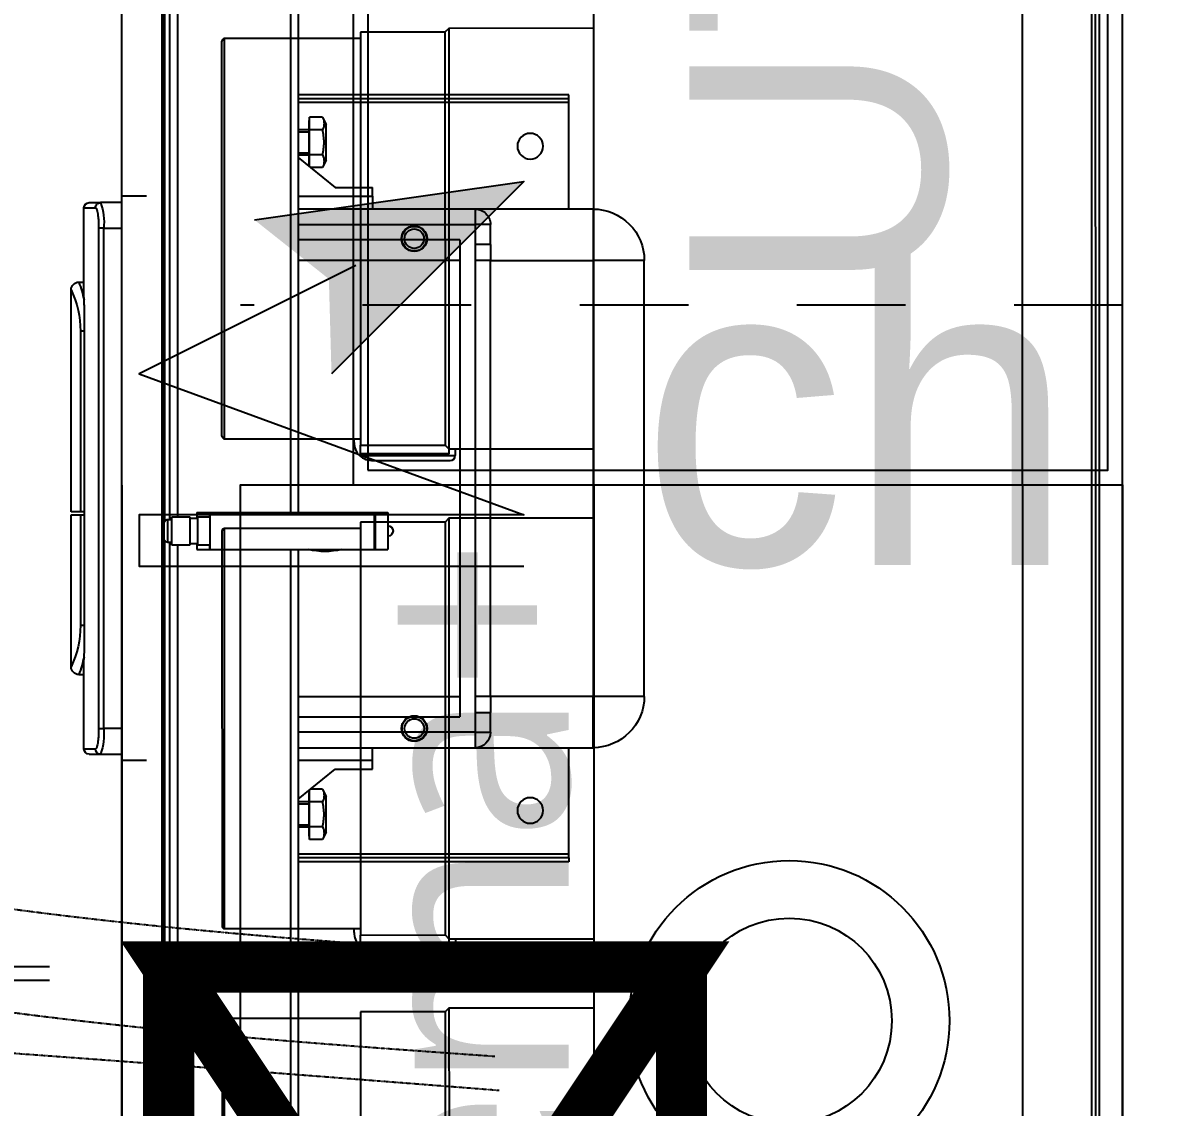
# Model space of a CAD drawing. Header units: millimetres. Extents: x 454430 to 532383, y -370512 to -310890.
# Drawn here: x 466973.1 to 467415.1, y -344834.9 to -344412 of the extents above; entities that cross this region are included whole.
import ezdxf
from ezdxf import colors
from ezdxf.entities.mleader import LeaderData, LeaderLine
from ezdxf.math import Vec2, Vec3

# ---------------------------------------------------------------- set-up
doc = ezdxf.new("R2010")
doc.units = ezdxf.units.MM
doc.linetypes.add('prlm_ef', pattern=[0.165, 0.1, -0.065])
doc.linetypes.add('prlm_vmc', pattern=[0.282222, 0.141111, -0.141111])
doc.layers.add('_GAZELEC-BOITE INCORPO', color=36, linetype='Continuous', lineweight=18)
doc.layers.add('_GAZELEC-RESERVATION', color=1, linetype='Continuous', lineweight=18)
for name, color, linetype in [('_GAZELEC-EAU CHAUDE', 1, 'Continuous'), ('prlm-CHAUFF', 30, 'Continuous'), ('prlm-EAU-EF', 161, 'Continuous'), ('prlm-ELEC-CFO', 201, 'Continuous'), ('prlm-MOD', 64, 'Continuous')]:
    doc.layers.add(name, color=color, linetype=linetype)
doc.layers.add('prlm-xpoly', color=7, linetype='Continuous', plot=False)
doc.styles.add('Arial', font='arial.ttf')
doc.styles.add('prlm-chauff', font='trebucbi.ttf', dxfattribs={"height": 18})
doc.styles.add('prlm-elec-cfo', font='comic.ttf', dxfattribs={"height": 12})
doc.styles.get("Standard").update_dxf_attribs({"font": 'arial.ttf'})
doc.dimstyles.new('200', dxfattribs={"dimtxt": 150, "dimasz": 25, "dimexe": 50, "dimexo": 50, "dimgap": 20, "dimtad": 1, "dimdec": 0, "dimlfac": 0.1, "dimdsep": 46, "dimtxsty": 'Arial', "dimblk1": 'DOTBLANK', "dimblk2": 'DOTBLANK', "dimsah": 1, "dimcen": 25, "dimclrd": 5, "dimclre": 5, "dimadec": 0, "dimazin": 0, "dimtfac": 1, "dimtdec": 0, "dimtmove": 0, "dimatfit": 3, "dimldrblk": 'DOTBLANK', "dimfxl": 50, "dimtolj": 1, "dimtzin": 0, "dimarcsym": 0})

# ---------------------------------------------------------------- blocks, each defined once
blk = doc.blocks.new('xi.CH')
at = {"layer": 'prlm-ELEC-CFO', "lineweight": 5}
blk.add_hatch(color=0, dxfattribs=at).paths.add_polyline_path([(-3, 6), (-0.103, 3.699), (0, 0), (7.5, 7.5)])
at = {"layer": 'prlm-ELEC-CFO', "color": 0}
for points in [[(-3, 6), (7.5, 7.5), (0, 0)], [(0.955, 4.227), (-7.5, 0), (7.5, -5.5), (-7.5, -5.5), (-7.5, -7.5), (7.5, -7.5)]]:
    blk.add_lwpolyline(points, dxfattribs=at)
blk = doc.blocks.new('MTI900_Alu_390')
at = {"layer": 'prlm-MOD', "color": 1, "linetype": 'Continuous'}
for p, q in [((-4.225, 0), (4.225, 0)), ((-4.105, -0.105), (4.105, -0.105)), ((-4.1, -0.12), (4.1, -0.12)), ((-3.96, -0.09), (3.96, -0.09)), ((-0.85, -1.865), (0.85, -1.865)), ((-0.85, -1.865), (-0.85, -2.065)), ((0.85, -1.865), (0.85, -2.065)), ((-1.05, -2.525), (-1.05, -2.065)), ((-1.05, -2.065), (-0.85, -2.065)), ((0.85, -2.065), (-0.85, -2.065)), ((-0.85, -2.065), (-0.85, -2.465)), ((0.85, -2.465), (0.85, -2.065)), ((1.05, -2.065), (0.85, -2.065)), ((1.05, -2.065), (1.05, -2.525)), ((-1.495, -2.16), (-1.495, -3.215)), ((-1.48, -2.16), (-1.495, -2.16)), ((-1.48, -2.16), (-1.48, -3.215)), ((-1.48, -2.16), (-1.465, -2.16)), ((-1.465, -2.16), (-1.05, -2.16)), ((-1.465, -2.16), (-1.465, -3.215)), ((1.05, -2.16), (1.465, -2.16)), ((1.465, -2.16), (1.48, -2.16)), ((1.465, -2.16), (1.465, -3.215)), ((1.48, -2.16), (1.48, -3.215)), ((1.48, -2.16), (1.495, -2.16)), ((1.495, -2.16), (1.495, -3.215)), ((-0.99, -2.465), (-0.9124, -2.465)), ((-0.99, -2.525), (-0.99, -2.465)), ((-0.85, -2.465), (-0.9124, -2.465)), ((-0.9124, -2.525), (-0.9124, -2.465)), ((-0.85, -2.465), (0.85, -2.465)), ((-0.85, -2.465), (-0.85, -2.5242)), ((0.9124, -2.465), (0.85, -2.465)), ((0.85, -2.465), (0.85, -2.5242)), ((0.9124, -2.465), (0.99, -2.465)), ((0.9124, -2.465), (0.9124, -2.525)), ((0.99, -2.465), (0.99, -2.525)), ((-1.05, -3.215), (-1.05, -2.525)), ((-0.99, -2.525), (-1.05, -2.525)), ((-0.99, -2.525), (-0.99, -3.215)), ((-0.9124, -2.525), (-0.99, -2.525)), ((0.85, -2.5242), (-0.85, -2.5242)), ((0.99, -2.525), (0.9124, -2.525)), ((0.99, -3.215), (0.99, -2.525)), ((1.05, -2.525), (0.99, -2.525)), ((1.05, -2.525), (1.05, -3.215)), ((0.93, -2.585), (-0.93, -2.585)), ((-0.93, -3.215), (-0.93, -2.585)), ((-0.85, -3.215), (-0.85, -2.585)), ((0.85, -2.585), (0.85, -3.215)), ((0.93, -2.585), (0.93, -3.215)), ((-0.2775, -2.915), (-0.2775, -2.865)), ((-0.1325, -2.865), (-0.2775, -2.865)), ((-0.1325, -2.915), (-0.1325, -2.865)), ((-0.1325, -2.915), (-0.2775, -2.915)), ((-0.2775, -2.9175), (-0.2775, -2.915)), ((-0.2775, -2.9175), (-0.1325, -2.9175)), ((-0.2775, -3.5575), (-0.2775, -2.9175)), ((-0.1325, -2.9175), (-0.1325, -2.915)), ((-0.1325, -3.5575), (-0.1325, -2.9175)), ((-1.1342, -2.925), (-1.1, -2.925)), ((-1.1342, -3.0705), (-1.1342, -2.925)), ((-1.1, -2.925), (-1.1, -3.215)), ((-1.1, -2.925), (-1.05, -2.925)), ((1.1, -2.925), (1.05, -2.925)), ((1.1, -3.215), (1.1, -2.925)), ((1.1, -2.925), (1.1342, -2.925)), ((1.1342, -3.0705), (1.1342, -2.925)), ((-1.2504, -3.215), (-1.1342, -3.0705)), ((1.2504, -3.215), (1.1342, -3.0705)), ((-1.38, -3.106), (-1.4081, -3.1204)), ((-1.4081, -3.1204), (-1.4081, -3.17)), ((-1.38, -3.106), (-1.24, -3.106)), ((-1.3591, -3.1204), (-1.3591, -3.17)), ((-1.2609, -3.1204), (-1.2609, -3.17)), ((-1.2119, -3.1204), (-1.24, -3.106)), ((-1.2119, -3.1204), (-1.2119, -3.1671)), ((1.24, -3.106), (1.2119, -3.1204)), ((1.2119, -3.1204), (1.2119, -3.1671)), ((1.24, -3.106), (1.38, -3.106)), ((1.2609, -3.1204), (1.2609, -3.17)), ((1.3591, -3.1204), (1.3591, -3.17)), ((1.4081, -3.1204), (1.38, -3.106)), ((1.4081, -3.1204), (1.4081, -3.17)), ((-1.4081, -3.17), (-1.3836, -3.17)), ((-1.395, -3.17), (-1.395, -3.172)), ((-1.395, -3.172), (-1.225, -3.172)), ((-1.3836, -3.17), (-1.3591, -3.17)), ((-1.36, -3.172), (-1.36, -3.215)), ((-1.3591, -3.17), (-1.31, -3.17)), ((-1.3508, -3.215), (-1.3508, -3.172)), ((-1.31, -3.17), (-1.2609, -3.17)), ((-1.2692, -3.215), (-1.2692, -3.172)), ((-1.2609, -3.17), (-1.2364, -3.17)), ((-1.26, -3.215), (-1.26, -3.172)), ((-1.2364, -3.17), (-1.2142, -3.17)), ((-1.225, -3.172), (-1.225, -3.17)), ((1.2142, -3.17), (1.2364, -3.17)), ((1.225, -3.17), (1.225, -3.172)), ((1.225, -3.172), (1.395, -3.172)), ((1.2364, -3.17), (1.2609, -3.17)), ((1.26, -3.172), (1.26, -3.215)), ((1.2609, -3.17), (1.31, -3.17)), ((1.2692, -3.215), (1.2692, -3.172)), ((1.31, -3.17), (1.3591, -3.17)), ((1.3508, -3.215), (1.3508, -3.172)), ((1.3591, -3.17), (1.3836, -3.17)), ((1.36, -3.215), (1.36, -3.172)), ((1.3836, -3.17), (1.4081, -3.17)), ((1.395, -3.172), (1.395, -3.17)), ((-0.2775, -3.215), (-4.0287, -3.215)), ((4.0287, -3.215), (-0.1325, -3.215)), ((-0.2775, -3.245), (-4.0274, -3.245)), ((4.0274, -3.245), (-0.1325, -3.245)), ((-0.2775, -3.5575), (-0.1325, -3.5575)), ((-0.2775, -3.56), (-0.2775, -3.5575)), ((-0.2775, -3.61), (-0.2775, -3.56)), ((-0.26, -3.56), (-0.2775, -3.56)), ((-0.26, -3.5575), (-0.26, -3.6075)), ((-0.15, -3.6075), (-0.15, -3.5575)), ((-0.1325, -3.56), (-0.15, -3.56)), ((-0.1325, -3.56), (-0.1325, -3.5575)), ((-0.1325, -3.61), (-0.1325, -3.56)), ((-0.255, -3.61), (-0.2775, -3.61)), ((-0.15, -3.6075), (-0.26, -3.6075)), ((-0.255, -3.6075), (-0.255, -3.6375)), ((-0.155, -3.6375), (-0.155, -3.6075)), ((-0.1325, -3.61), (-0.155, -3.61)), ((-0.15, -3.6375), (-0.26, -3.6375)), ((-0.26, -3.6375), (-0.26, -3.7075)), ((-0.15, -3.7075), (-0.15, -3.6375)), ((-0.26, -3.685), (-3.6034, -3.685)), ((-0.26, -3.7075), (-0.15, -3.7075)), ((-0.25, -3.7075), (-0.25, -3.7225)), ((-0.16, -3.7225), (-0.16, -3.7075)), ((3.6044, -3.685), (-0.15, -3.685)), ((-4.375, -3.737), (4.375, -3.737)), ((4.375, -3.747), (-4.375, -3.747)), ((-3.5974, -3.715), (-0.25, -3.715)), ((-3.175, -3.735), (-0.2433, -3.735)), ((-0.25, -3.7225), (-0.16, -3.7225)), ((-0.1667, -3.735), (3.175, -3.735)), ((-0.16, -3.715), (3.5984, -3.715)), ((-4.375, -3.902), (4.375, -3.902)), ((-1.075, -3.9853), (-1.075, -3.902)), ((-0.975, -3.902), (-0.975, -3.973)), ((0.975, -3.973), (0.975, -3.902)), ((1.075, -3.902), (1.075, -3.9853)), ((-0.975, -3.973), (0.975, -3.973)), ((-0.975, -3.9928), (-0.975, -3.973)), ((0.975, -3.973), (0.975, -3.9928)), ((-1.075, -4.03), (-1.075, -3.9853)), ((-1.055, -4.05), (-1.055, -4.0051)), ((0.975, -3.9928), (-0.975, -3.9928)), ((1.055, -4.05), (1.055, -4.0051)), ((1.075, -4.03), (1.075, -3.9853)), ((-1.055, -4.05), (-0.706, -4.05)), ((-0.765, -4.07), (-0.765, -4.05)), ((0.576, -4.0497), (-0.576, -4.0497)), ((-0.574, -4.0497), (-0.574, -4.0634)), ((-0.1416, -4.0634), (-0.574, -4.0634)), ((-0.1416, -4.0634), (-0.1416, -4.0497)), ((-0.1416, -4.1), (-0.1416, -4.0634)), ((-0.1307, -4.0497), (-0.1307, -4.0634)), ((0.574, -4.0634), (-0.1307, -4.0634)), ((-0.1307, -4.0634), (-0.1307, -4.1)), ((0.574, -4.0497), (0.574, -4.0634)), ((0.7037, -4.05), (1.055, -4.05)), ((0.765, -4.07), (0.765, -4.05)), ((-0.735, -4.1), (-0.735, -4.1)), ((-0.735, -4.1), (-0.1416, -4.1)), ((-0.1307, -4.1), (0.735, -4.1)), ((0.735, -4.1), (0.735, -4.1))]:
    blk.add_line(p, q, dxfattribs=at)
at = {"layer": 'prlm-MOD', "color": 1, "ltscale": 50}
for points in [[(-1.1, -3.8058), (-1.1, -3.902)], [(1.1, -3.8058), (1.1, -3.902)]]:
    blk.add_lwpolyline(points, dxfattribs=at)
at = {"layer": 'prlm-MOD', "color": 1, "linetype": 'Continuous'}
for centre in [(-1.295, -2.31), (1.295, -2.31)]:
    blk.add_circle(centre, 0.05, dxfattribs=at)
for centre, radius, start, end in [((-0.85, -2.065), 0.2, 90, 180), ((0.85, -2.065), 0.2, 0, 90), ((-0.99, -2.525), 0.06, 90, 180), ((0.99, -2.525), 0.06, 0, 90), ((-0.205, -2.865), 0.02, 0, 180), ((0, -3.11), 0.285, 166.8264, 193.1736), ((-1.3836, -3.1624), 0.0487, 59.7422, 120.2578), ((-1.2364, -3.1624), 0.0487, 59.7422, 120.2578), ((1.2364, -3.1624), 0.0487, 59.7422, 120.2578), ((1.3836, -3.1624), 0.0487, 59.7422, 120.2578), ((-0.235, -3.7225), 0.015, 180, 255.1649), ((-0.175, -3.7225), 0.015, 284.8351, 0), ((-0.9965, -4.212), 0.2399, 84.8699, 109.1091), ((0.9987, -4.1937), 0.2219, 69.8915, 96.1295), ((-1.055, -4.03), 0.02, 180, 270), ((-0.5689, -4.6164), 0.5805, 102.5837, 109.7412), ((-0.5689, -4.4578), 0.3944, 90.7355, 114.8981), ((0.5685, -4.4598), 0.3964, 65.1634, 89.203), ((0.5693, -4.6145), 0.5786, 70.2259, 77.4042), ((1.055, -4.03), 0.02, 270, 0), ((-0.735, -4.07), 0.03, 180, 270), ((0.735, -4.07), 0.03, 270, 0)]:
    blk.add_arc(centre, radius, start, end, dxfattribs=at)
for centre, major_axis, start_param, end_param in [((-1.055, -3.9853), (0.02, 0), 3.141593, 4.712389), ((1.055, -3.9853), (-0.02, 0), 1.570796, 3.141593)]:
    blk.add_ellipse(centre, major_axis=major_axis, ratio=0.989815, start_param=start_param, end_param=end_param, dxfattribs=at)
for points, knots in [([(-0.85, -2.5242), (-0.8604, -2.5242), (-0.8708, -2.5243), (-0.8916, -2.5247), (-0.902, -2.525), (-0.9124, -2.525)], [0, 0, 0, 0, 0.5, 0.5, 1, 1, 1, 1]), ([(0.9124, -2.525), (0.902, -2.525), (0.8916, -2.5247), (0.8708, -2.5243), (0.8604, -2.5242), (0.85, -2.5242)], [0, 0, 0, 0, 0.5, 0.5, 1, 1, 1, 1]), ([(-1.3591, -3.1204), (-1.3511, -3.1183), (-1.343, -3.1166), (-1.3306, -3.1149), (-1.3265, -3.1144), (-1.3182, -3.1138), (-1.3141, -3.1137), (-1.3017, -3.1137), (-1.2935, -3.1143), (-1.2772, -3.1166), (-1.269, -3.1183), (-1.2609, -3.1204)], [0, 0, 0, 0, 0.25, 0.25, 0.375, 0.375, 0.5, 0.5, 0.75, 0.75, 1, 1, 1, 1]), ([(1.2609, -3.1204), (1.269, -3.1183), (1.2772, -3.1166), (1.2935, -3.1143), (1.3017, -3.1137), (1.3141, -3.1137), (1.3182, -3.1138), (1.3265, -3.1144), (1.3306, -3.1149), (1.343, -3.1166), (1.3511, -3.1183), (1.3591, -3.1204)], [0, 0, 0, 0, 0.25, 0.25, 0.5, 0.5, 0.625, 0.625, 0.75, 0.75, 1, 1, 1, 1]), ([(-0.975, -3.9928), (-0.9803, -3.9928), (-0.9856, -3.9929), (-0.996, -3.9932), (-1.0011, -3.9934), (-1.0083, -3.9939), (-1.0107, -3.9941), (-1.0153, -3.9945), (-1.0176, -3.9947), (-1.0241, -3.9955), (-1.0281, -3.996), (-1.0355, -3.9972), (-1.0388, -3.9978), (-1.0446, -3.9991), (-1.047, -3.9998), (-1.05, -4.0009), (-1.0509, -4.0013), (-1.0524, -4.0021), (-1.053, -4.0024), (-1.0545, -4.0036), (-1.055, -4.0043), (-1.055, -4.0051)], [0, 0, 0, 0, 0.125, 0.125, 0.25, 0.25, 0.3125, 0.3125, 0.375, 0.375, 0.5, 0.5, 0.625, 0.625, 0.75, 0.75, 0.8125, 0.8125, 0.875, 0.875, 1, 1, 1, 1]), ([(1.055, -4.0051), (1.055, -4.0043), (1.0545, -4.0036), (1.053, -4.0024), (1.0523, -4.002), (1.0508, -4.0013), (1.0491, -4.0006), (1.0469, -3.9998), (1.0444, -3.9991), (1.0431, -3.9988), (1.0387, -3.9978), (1.0354, -3.9971), (1.0299, -3.9963), (1.028, -3.996), (1.0239, -3.9955), (1.0218, -3.9952), (1.0153, -3.9945), (1.0107, -3.9941), (1.0034, -3.9936), (1.0009, -3.9935), (0.9958, -3.9932), (0.9933, -3.9931), (0.9856, -3.9929), (0.9803, -3.9928), (0.975, -3.9928)], [0, 0, 0, 0, 0.125, 0.125, 0.1875, 0.1875, 0.25, 0.3125, 0.3125, 0.375, 0.375, 0.5, 0.5, 0.5625, 0.5625, 0.625, 0.625, 0.75, 0.75, 0.8125, 0.8125, 0.875, 0.875, 1, 1, 1, 1]), ([(-0.576, -4.0497), (-0.5891, -4.0497), (-0.6021, -4.0497), (-0.6211, -4.0498), (-0.6274, -4.0498), (-0.6399, -4.0498), (-0.6461, -4.0498), (-0.6642, -4.0499), (-0.6756, -4.0499), (-0.6918, -4.05), (-0.6971, -4.05), (-0.7038, -4.05), (-0.7053, -4.05), (-0.7068, -4.05)], [0, 0, 0, 0, 0.125, 0.125, 0.1875, 0.1875, 0.25, 0.25, 0.375, 0.375, 0.4375, 0.4375, 0.4568651, 0.4568651, 0.4568651, 0.4568651]), ([(0.7055, -4.05), (0.6995, -4.05), (0.6933, -4.05), (0.6813, -4.05), (0.6756, -4.0499), (0.6642, -4.0499), (0.6524, -4.0499), (0.6402, -4.0498), (0.6278, -4.0498), (0.6214, -4.0498), (0.6021, -4.0497), (0.5891, -4.0497), (0.576, -4.0497)], [0.5494968, 0.5494968, 0.5494968, 0.5494968, 0.625, 0.625, 0.6875, 0.6875, 0.75, 0.8125, 0.8125, 0.875, 0.875, 1, 1, 1, 1])]:
    blk.add_open_spline(points, degree=3, knots=knots, dxfattribs=at)
blk = doc.blocks.new('xi.thema+')
at = {"layer": 'prlm-CHAUFF', "color": 7, "linetype": 'prlm_vmc', "ltscale": 30}
for points in [[(-27.9, 0), (-27.9, 34.4)], [(27.9, 0), (27.9, 34.4)]]:
    blk.add_lwpolyline(points, dxfattribs=at)
at = {"layer": 'prlm-CHAUFF', "color": 0}
blk.add_lwpolyline([(-20.9, 0), (-20.9, 34.4), (20.9, 34.4), (20.9, 0)], close=True, dxfattribs=at)
for radius in [6.25, 4]:
    blk.add_circle((0, 13), radius, dxfattribs=at)
at = {"layer": 'prlm-CHAUFF', "color": 0, "insert": (0, 25.539), "char_height": 8, "width": 7.19706, "attachment_point": 5, "style": 'prlm-chauff'}
blk.add_mtext('thema+', dxfattribs=at)
blk = doc.blocks.new('xi.uta-yzen-d')
at = {"layer": 'prlm-CHAUFF', "ltscale": 50}
for p, q in [((-36.4, 35.02), (-20.8, 35.02)), ((-20.9, 35.12), (-36.3, 35.12)), ((-20.8, 29.72), (-20.8, 35.02)), ((-17.3, 35.02), (-1.7, 35.02)), ((-17.3, 35.02), (-17.3, 29.72)), ((-1.8, 35.12), (-17.2, 35.12)), ((-1.7, 29.72), (-1.7, 35.02)), ((1.8, 35.02), (17.4, 35.02)), ((1.8, 35.02), (1.8, 29.72)), ((1.9, 35.12), (17.3, 35.12)), ((17.4, 29.72), (17.4, 35.02)), ((-20.55, 29.72), (-36.65, 29.72)), ((-20.55, 26.42), (-20.55, 29.72)), ((-17.956, 29.72), (-17.55, 29.72)), ((-17.956, 29.72), (-17.956, 26.02)), ((-17.9, 29.72), (-17.9, 26.27)), ((-17.88, 29.72), (-17.88, 26.27)), ((-1.45, 29.72), (-17.55, 29.72)), ((-17.55, 29.72), (-17.55, 26.42)), ((-17.45, 29.97), (-17.3, 29.97)), ((-1.45, 26.42), (-1.45, 29.72)), ((1.144, 29.72), (1.55, 29.72)), ((1.144, 29.72), (1.144, 26.02)), ((1.2, 29.72), (1.2, 26.27)), ((1.22, 29.72), (1.22, 26.27)), ((17.65, 29.72), (1.55, 29.72)), ((1.55, 29.72), (1.55, 26.42)), ((1.65, 29.97), (1.8, 29.97)), ((17.65, 26.42), (17.65, 29.72)), ((-18.15, 29.216), (-18.15, 26.22)), ((0.95, 29.216), (0.95, 26.22)), ((-17.9, 28.42), (-17.88, 28.42)), ((1.2, 28.42), (1.22, 28.42)), ((-17.88, 28.07), (-17.9, 28.07)), ((1.22, 28.07), (1.2, 28.07)), ((-17.9, 27.693), (-17.88, 27.693)), ((1.2, 27.693), (1.22, 27.693)), ((-17.88, 27.343), (-17.9, 27.343)), ((-17.9, 27.293), (-17.88, 27.293)), ((-17.88, 27.193), (-17.9, 27.193)), ((1.22, 27.343), (1.2, 27.343)), ((1.2, 27.293), (1.22, 27.293)), ((1.22, 27.193), (1.2, 27.193)), ((-20.4, 26.27), (-36.8, 26.27)), ((-20.55, 26.42), (-36.65, 26.42)), ((-20.4, 26.27), (-20.55, 26.42)), ((-20.4, 20.62), (-20.4, 26.27)), ((-17.88, 26.27), (-17.9, 26.27)), ((-17.7, 26.27), (-17.88, 26.27)), ((-17.55, 26.42), (-17.7, 26.27)), ((-1.3, 26.27), (-17.7, 26.27)), ((-17.7, 26.27), (-17.7, 20.62)), ((-1.45, 26.42), (-17.55, 26.42)), ((-1.3, 26.27), (-1.45, 26.42)), ((-1.3, 20.62), (-1.3, 26.27)), ((1.22, 26.27), (1.2, 26.27)), ((1.4, 26.27), (1.22, 26.27)), ((1.55, 26.42), (1.4, 26.27)), ((17.8, 26.27), (1.4, 26.27)), ((1.4, 26.27), (1.4, 20.62)), ((17.65, 26.42), (1.55, 26.42)), ((17.8, 26.27), (17.65, 26.42)), ((17.8, 20.62), (17.8, 26.27)), ((-17.7, 26.02), (-17.95, 26.02)), ((1.4, 26.02), (1.15, 26.02))]:
    blk.add_line(p, q, dxfattribs=at)
for points in [[(0, 30), (0, 0), (39, 0), (39, 30)], [(0.571, 29.429), (0.571, 0.571), (38.429, 0.571), (38.429, 29.429)], [(-40.5, 20.62), (-40.5, 3.9), (40.5, 3.9), (40.5, 20.62)]]:
    blk.add_lwpolyline(points, close=True, dxfattribs=at)
for centre, radius in [((-9.5, 27.62), 0.5), ((-9.5, 27.62), 0.48), ((-9.5, 27.62), 0.38), ((9.6, 27.62), 0.5), ((9.6, 27.62), 0.48), ((9.6, 27.62), 0.38)]:
    blk.add_circle(centre, radius, dxfattribs=at)
for centre, radius, start, end in [((-20.9, 35.02), 0.1, 0, 90), ((-17.2, 35.02), 0.1, 90, 180), ((-1.8, 35.02), 0.1, 0, 90), ((1.9, 35.02), 0.1, 90, 180), ((17.3, 35.02), 0.1, 0, 90), ((-17.375, 29.24), 0.776, 138.5248, 181.7675), ((-17.45, 29.27), 0.7, 90, 136.2731), ((1.725, 29.24), 0.776, 138.5248, 181.7675), ((1.65, 29.27), 0.7, 90, 136.2731), ((-17.95, 26.22), 0.2, 180, 268.3239), ((1.15, 26.22), 0.2, 180, 268.3239), ((-17.95, 26.22), 0.2, 268.3239, 270), ((1.15, 26.22), 0.2, 268.3239, 270)]:
    blk.add_arc(centre, radius, start, end, dxfattribs=at)
for centre, major_axis, ratio, start_param, end_param in [((-17.45, 28.959), (-0.45, 0), 0.974723, 5.983927, 6.283185), ((1.65, 28.959), (-0.45, 0), 0.974723, 5.983927, 6.283185), ((-17.45, 28.603), (-0.45, 0), 0.974723, 5.983927, 6.283185), ((-16.65, 28.603), (-1.25, 0), 0.146694, 0, 0.179125), ((1.65, 28.603), (-0.45, 0), 0.974723, 5.983927, 6.283185), ((2.45, 28.603), (-1.25, 0), 0.146694, 0, 0.179125)]:
    blk.add_ellipse(centre, major_axis=major_axis, ratio=ratio, start_param=start_param, end_param=end_param, dxfattribs=at)
for points in [[(-17.882, 29.391), (-17.886, 29.379), (-17.889, 29.366), (-17.897, 29.324), (-17.9, 29.294), (-17.9, 29.265)], [(1.218, 29.391), (1.214, 29.379), (1.211, 29.366), (1.203, 29.324), (1.2, 29.294), (1.2, 29.265)]]:
    blk.add_open_spline(points, degree=3, knots=[0.8185803, 0.8185803, 0.8185803, 0.8185803, 0.875, 0.875, 1, 1, 1, 1], dxfattribs=at)
at = {"layer": 'prlm-CHAUFF', "ltscale": 50, "insert": (7.303, 16.894), "char_height": 10, "width": 139.79252, "attachment_point": 1}
blk.add_mtext('UTA', dxfattribs=at)
blk = doc.blocks.new('_DOTBLANK')
at = {"color": 0, "linetype": 'ByBlock'}
blk.add_line((-0.5, 0), (-1, 0), dxfattribs=at)
blk.add_circle((0, 0), 0.5, dxfattribs=at)
blk = doc.blocks.new('*D226')
at = {"layer": '_GAZELEC-BOITE INCORPO', "color": 5, "lineweight": -2, "transparency": 16777216}
for p, q in [((466983.49, -342192.31), (465969.91, -342192.31)), ((466019.91, -344760.48), (466019.91, -342217.31)), ((466983.49, -344785.48), (465969.91, -344785.48))]:
    blk.add_line(p, q, dxfattribs=at)
at = {"layer": '_GAZELEC-BOITE INCORPO', "color": 5, "lineweight": -2, "transparency": 16777216, "xscale": 25, "yscale": 25, "zscale": 25}
for p, rotation in [((466019.91, -342192.31), 90), ((466019.91, -344785.48), 270)]:
    blk.add_blockref('_DOTBLANK', p, dxfattribs=dict(at, rotation=rotation))
at = {"layer": '_GAZELEC-BOITE INCORPO', "color": 0, "transparency": 16777216, "insert": (465923.32, -343488.9), "char_height": 150, "attachment_point": 5, "rotation": 90, "style": 'Arial'}
blk.add_mtext('\\A1;259', dxfattribs=at)
blk = doc.blocks.new('*D227')
at = {"layer": '_GAZELEC-BOITE INCORPO', "color": 5, "lineweight": -2, "transparency": 16777216}
for p, q in [((466983.49, -344780.23), (465969.91, -344780.23)), ((466019.91, -344805.23), (466019.91, -345067.22)), ((466983.49, -345092.22), (465969.91, -345092.22))]:
    blk.add_line(p, q, dxfattribs=at)
at = {"layer": '_GAZELEC-BOITE INCORPO', "color": 5, "lineweight": -2, "transparency": 16777216, "xscale": 25, "yscale": 25, "zscale": 25}
for p, rotation in [((466019.91, -344780.23), 90), ((466019.91, -345092.22), 270)]:
    blk.add_blockref('_DOTBLANK', p, dxfattribs=dict(at, rotation=rotation))
at = {"layer": '_GAZELEC-BOITE INCORPO', "color": 0, "transparency": 16777216, "insert": (465923.27, -344936.23), "char_height": 150, "attachment_point": 5, "rotation": 90, "style": 'Arial'}
blk.add_mtext('\\A1;31', dxfattribs=at)

msp = doc.modelspace()

# ---------------------------------------------------------------- linework, layer by layer
at = {"layer": '_GAZELEC-BOITE INCORPO', "const_width": 20}
msp.add_lwpolyline([(467029.99, -344980.22), (467029.99, -345080.22), (467229.99, -345080.22), (467229.99, -344780.23), (467029.99, -344780.23), (467030, -345080.22), (467229.99, -344780.23), (467029.99, -344780.23), (467229.99, -345080.22)], dxfattribs=at)
at = {"layer": 'prlm-xpoly', "lineweight": 0}
msp.add_lwpolyline([(467011.99, -345042.28), (467011.88, -344142.22), (465614.27, -344143.31), (465614.27, -345042.22)], close=True, dxfattribs=at)

# ---------------------------------------------------------------- block references
at = {"layer": 'prlm-ELEC-CFO', "xscale": 10, "yscale": 10, "zscale": 10}
msp.add_blockref('xi.CH', (467093.51, -344548.97), dxfattribs=at)

# ---------------------------------------------------------------- texts
at = {"layer": 'prlm-ELEC-CFO', "lineweight": 20, "insert": (467298.65, -344564.39), "char_height": 120, "attachment_point": 5, "line_spacing_factor": 0.8, "style": 'prlm-elec-cfo', "bg_fill": 3, "box_fill_scale": 1.1, "bg_fill_color": 256, "bg_fill_transparency": 0}
msp.add_mtext('ch', dxfattribs=at)

# ---------------------------------------------------------------- dimensions: what is measured, and where the dimension line sits
at = {"layer": '_GAZELEC-BOITE INCORPO'}
for base, p1, p2, picture, middle in [((466019.91, -342192.31), (467033.49, -344785.48), (467033.49, -342192.31), '*D226', (465923.32, -343488.9)), ((466019.91, -345092.22), (467033.49, -344780.23), (467033.49, -345092.22), '*D227', (465923.27, -344936.23))]:
    dim = msp.add_linear_dim(base=base, p1=p1, p2=p2, angle=90, dimstyle='200', dxfattribs=at)
    dim.commit()
    dim.dimension.update_dxf_attribs({"geometry": picture, "text_midpoint": middle})

# ---------------------------------------------------------------- leaders
at = {"layer": '_GAZELEC-RESERVATION', "color": 6}
ml = msp.add_multileader_mtext('Standard', dxfattribs=at)
ml.set_content('résa n°54\\P300x800 en dalle haute', color=6)
ml.set_leader_properties()
ml.build(insert=Vec2(0, 0))
ml.multileader.update_dxf_attribs({"has_text_frame": 1, "arrow_head_size": 80, "scale": 20})
ctx = ml.context
ctx.base_point, ctx.scale, ctx.char_height, ctx.arrow_head_size, ctx.landing_gap_size, ctx.plane_origin = Vec3(466301.27, -343675.37), 20, 80, 80, 40, Vec3(460749.54, -343476.99)
notes = []
notes.append((ctx, [(0, (1, 1, 0), (467623.85, -343675.37), (-1, 0), 89.84, [(0, [(467573.28, -344472.8)], 0, [])])]))
ctx.mtext.insert, ctx.mtext.width, ctx.mtext.flow_direction = Vec3(466341.27, -343634.66), 1568.8504, 5
for ctx, leaders in notes:
    for number, flags, end, landing, length, lines in leaders:
        leader = LeaderData()
        leader.index, (leader.has_last_leader_line, leader.has_dogleg_vector, leader.attachment_direction) = number, flags
        leader.last_leader_point, leader.dogleg_vector, leader.dogleg_length = Vec3(end), Vec3(landing), length
        for number, points, colour, breaks in lines:
            line = LeaderLine()
            line.index, line.vertices, line.color, line.breaks = number, Vec3.list(points), colors.encode_raw_color(colour), breaks
            leader.lines.append(line)
        ctx.leaders.append(leader)

# ---------------------------------------------------------------- next in the draw order: linework, layer by layer
at = {"layer": '_GAZELEC-EAU CHAUDE', "linetype": 'prlm_ef'}
msp.add_open_spline([(467155.72, -344868.29), (467115.08, -344865.11), (467074.47, -344861.93), (467017.77, -344857.63), (467001.99, -344856.45), (466981.34, -344854.93), (466976.54, -344854.58), (466966.89, -344853.88), (466962.05, -344853.52), (466947.49, -344852.45), (466937.72, -344851.71), (466908.26, -344849.35), (466888.43, -344847.58), (466848.64, -344843.12), (466828.67, -344840.43), (466788.82, -344833.61), (466768.93, -344829.47), (466729.51, -344819.17), (466709.96, -344813), (466683.04, -344802.53), (466675.4, -344799.33), (466659.61, -344792.18), (466651.46, -344788.19), (466640.22, -344782.2), (466637.04, -344780.46), (466630.72, -344776.88), (466627.59, -344775.05), (466618.26, -344769.44), (466612.13, -344765.54), (466594.04, -344753.39), (466582.37, -344744.68), (466552.56, -344720.2), (466535.15, -344703.53), (466502.93, -344667.92), (466488.12, -344648.99), (466468.91, -344620.53), (466463.33, -344611.67), (466455.53, -344598.38), (466453.08, -344594.05), (466448.32, -344585.35), (466446.01, -344580.97), (466439.3, -344567.79), (466435.1, -344558.93), (466422.36, -344530.07), (466414.83, -344509.81), (466401.74, -344468.92), (466396.17, -344448.28), (466386.46, -344406.82), (466382.32, -344386), (466374.91, -344344.37), (466371.65, -344323.56), (466367.35, -344294.48), (466366.14, -344286.13), (466364.21, -344272.62), (466363.47, -344267.45), (466361.9, -344256.38), (466361.07, -344250.48), (466359.39, -344238.66), (466358.56, -344232.74), (466356.06, -344215), (466354.41, -344203.16), (466349.51, -344167.62), (466346.32, -344143.89), (466337.24, -344072.61), (466331.82, -344024.97), (466323.54, -343929.52), (466320.68, -343881.72), (466318.85, -343786.02), (466319.87, -343738.14), (466327.16, -343642.4), (466333.43, -343594.56), (466346.15, -343531.03), (466349.68, -343515.25), (466356.33, -343488.44), (466359.26, -343477.4), (466366.41, -343452.2), (466370.75, -343438.06), (466380.06, -343409.9), (466385.04, -343395.87), (466400.9, -343354), (466412.71, -343326.4), (466445.78, -343257.51), (466468.67, -343216.91), (466519.81, -343139.45), (466548.06, -343102.61), (466609.66, -343034.14), (466643.01, -343002.52), (466690.57, -342965), (466702.62, -342956.06), (466724.68, -342940.76), (466734.6, -342934.25), (466754.32, -342922.02), (466764.11, -342916.28), (466783.98, -342905.32), (466794.03, -342900.11), (466824.49, -342885.25), (466845.2, -342876.37), (466887.26, -342860.43), (466908.6, -342853.37), (466965.15, -342836.92), (467000.73, -342828.81), (467072.43, -342815.73), (467108.56, -342810.76), (467161.05, -342805.11), (467177.44, -342803.57), (467205.71, -342801.23), (467217.61, -342800.34), (467238.91, -342798.88), (467248.34, -342798.28), (467267.17, -342797.17), (467276.57, -342796.67), (467304.73, -342795.28), (467323.46, -342794.53), (467379.51, -342792.74), (467416.69, -342792.17), (467532.79, -342791.8), (467611.17, -342793.63), (467719.05, -342796.95), (467748.87, -342797.96), (467778.66, -342798.96)], degree=3, knots=[0, 0, 0, 0, 123.130732, 123.130732, 170.360628, 170.360628, 184.648964, 184.648964, 198.9373, 198.9373, 227.513972, 227.513972, 284.667315, 284.667315, 341.820658, 341.820658, 398.974002, 398.974002, 456.127345, 456.127345, 479.00044, 479.00044, 503.815308, 503.815308, 513.66858, 513.66858, 523.521852, 523.521852, 543.228396, 543.228396, 582.641484, 582.641484, 647.645798, 647.645798, 712.650113, 712.650113, 741.233791, 741.233791, 754.889852, 754.889852, 768.545913, 768.545913, 795.858035, 795.858035, 856.781332, 856.781332, 917.704628, 917.704628, 978.627925, 978.627925, 1039.551222, 1039.551222, 1064.143327, 1064.143327, 1079.450111, 1079.450111, 1096.960504, 1096.960504, 1114.470897, 1114.470897, 1149.491683, 1149.491683, 1219.533255, 1219.533255, 1359.6164, 1359.6164, 1499.699544, 1499.699544, 1639.782688, 1639.782688, 1779.865832, 1779.865832, 1826.226412, 1826.226412, 1858.725629, 1858.725629, 1900.454322, 1900.454322, 1942.183015, 1942.183015, 2025.640402, 2025.640402, 2154.273314, 2154.273314, 2282.906226, 2282.906226, 2411.539138, 2411.539138, 2453.942856, 2453.942856, 2487.54083, 2487.54083, 2519.71968, 2519.71968, 2551.89853, 2551.89853, 2616.256229, 2616.256229, 2680.613928, 2680.613928, 2784.942688, 2784.942688, 2889.271447, 2889.271447, 2936.694488, 2936.694488, 2971.237638, 2971.237638, 2998.740818, 2998.740818, 3026.243998, 3026.243998, 3081.250358, 3081.250358, 3191.263079, 3191.263079, 3426.226033, 3426.226033, 3516.238355, 3516.238355, 3516.238355, 3516.238355], dxfattribs=at)
msp.add_spline([(467157.23, -344815.15), (466948.51, -344795.28), (466600.58, -344659.77), (466458.78, -344252.79), (466673.46, -343760.06), (467031.6, -343572.57), (467404.06, -343611.72), (467656.4, -343960.18), (467687.13, -344315.08)], degree=3, dxfattribs=at)
at = {"layer": 'prlm-EAU-EF', "linetype": 'prlm_ef'}
for points in [[(469561.25, -337320.44), (469161, -337440.31), (468938.41, -337831.6), (468820.94, -338185.41), (468677.62, -338658.44), (468586.27, -339275.54), (468543.11, -339964.14), (468543.11, -340266.43), (468543.11, -341196.1), (468543.11, -342970.89), (468543.11, -344918.39), (468543.11, -345108.03), (468497.03, -345363.89), (467722.48, -345747.79), (467334.44, -345512.47), (467210.11, -345194.31), (467210.11, -344954.72)], [(469568.67, -337898.65), (469361.24, -337895.48), (469055.84, -338015.59), (468911.36, -338131.46), (468804.62, -338388.42), (468733.01, -338642.6), (468637.99, -339350.81), (468631.01, -339412.71), (468601.44, -340463.79), (468601.44, -341732.83), (468601.44, -344195.58), (468601.44, -346880.04), (468571.88, -349029.9), (468571.88, -349821.54), (468571.88, -349918.7), (468539.37, -350247.54), (468539.37, -350770.12), (468539.37, -350987.49), (468500.32, -351368.34), (467926.52, -352511.04), (467628.09, -353007.73), (467369.49, -353685.13), (467297.02, -354639.73)], [(469569.09, -337923.8), (469359.11, -337923.8), (469102.15, -338022.52), (468975.85, -338111.87), (468879.4, -338292.58), (468775.2, -338623.29), (468693.87, -339307.31), (468659.34, -339692.28), (468659.34, -340125.68), (468659.34, -341243.54), (468659.34, -343906.59), (468635.92, -346330.27), (468655.08, -347590.97), (468655.08, -349506.48), (468690.14, -349958.33), (468671.53, -350288.42), (468643.5, -350669.44), (468643.5, -350926.97), (468643.5, -351938.75), (468581.99, -353897.86), (468532.4, -355117.78), (468497.86, -356209.22), (468497.86, -358069.36), (468497.86, -359957.57), (468497.86, -360088.54), (468497.86, -360443.59), (468377.17, -361121.41), (468229.39, -361474.33), (467715.51, -362036.06), (467246.45, -362337.33), (466978.93, -362508.7), (466817.36, -362645.33), (466517.25, -362979.68), (466219.29, -363420.19), (466033.92, -363964.4), (466033.92, -364366.86), (466148.58, -364880.77), (466335.66, -365201.53), (466898.35, -365503.92), (467193.02, -365526.65)], [(467158.84, -344828.41), (466981.93, -344814.87), (466659.51, -344747.14), (466489.48, -344577.11), (466402.09, -344254.87), (466402.09, -343473.02), (466792.38, -342946.37), (467239.53, -342838.94), (467777.31, -342838.94)]]:
    msp.add_spline(points, degree=3, dxfattribs=at)
msp.add_open_spline([(467160.05, -344775.25), (467127.36, -344772.94), (467094.9, -344770.64), (467029.95, -344764.97), (466997.47, -344761.6), (466931.98, -344752.71), (466898.91, -344747.19), (466842.49, -344734.82), (466818.83, -344728.68), (466773.09, -344714.29), (466751.01, -344706.04), (466714.13, -344689.35), (466698.85, -344681.42), (466669.97, -344664.04), (466656.37, -344654.59), (466638.19, -344639.81), (466632.83, -344635.16), (466622.51, -344625.51), (466617.5, -344620.49), (466601.48, -344603.3), (466591.13, -344590.31), (466572.04, -344562.55), (466563.3, -344547.77), (466547.47, -344516.71), (466540.38, -344500.43), (466527.85, -344466.66), (466522.42, -344449.18), (466513.21, -344413.36), (466509.44, -344395.03), (466502.1, -344348.76), (466499.54, -344320.52), (466498.4, -344279.82), (466498.4, -344267.34), (466499.42, -344230.07), (466501.46, -344205.43), (466511.34, -344133.49), (466522.86, -344087.07), (466554.84, -343998.16), (466575.3, -343955.68), (466624.16, -343876.26), (466652.55, -343839.32), (466695.22, -343794.52), (466706.48, -343783.53), (466729.77, -343762.41), (466741.81, -343752.27), (466778.99, -343723.18), (466805.21, -343705.53), (466893.33, -343654.89), (466959.99, -343629.14), (467045.21, -343610.47), (467060.34, -343607.66), (467090.73, -343603.05), (467106.01, -343601.25), (467146.92, -343597.89), (467172.54, -343597.33), (467222.97, -343599.6), (467247.77, -343602.44), (467291.38, -343610.92), (467310.45, -343615.95), (467347.2, -343628.58), (467364.89, -343636.18), (467385.21, -343646.98), (467388.66, -343648.89), (467395.49, -343652.83), (467398.89, -343654.86), (467408.98, -343661.14), (467415.6, -343665.57), (467435.12, -343679.55), (467447.68, -343689.79), (467471.81, -343711.91), (467483.39, -343723.8), (467505.48, -343748.98), (467515.99, -343762.28), (467541.2, -343797.49), (467555.11, -343820.19), (467579.97, -343867.41), (467590.91, -343891.92), (467603.67, -343925.95), (467606.87, -343935.11), (467612.88, -343953.6), (467615.67, -343962.92), (467620.81, -343981.6), (467623.16, -343990.96), (467629.6, -344019.15), (467633.09, -344038.07), (467638.74, -344076.16), (467640.9, -344095.35), (467645.05, -344144.2), (467646.34, -344174.05), (467647.56, -344234.34), (467647.48, -344264.78), (467647.23, -344301.89), (467647.18, -344308.33), (467647.13, -344314.78)], degree=3, knots=[0, 0, 0, 0, 99.490302, 99.490302, 198.980604, 198.980604, 298.470906, 298.470906, 372.249807, 372.249807, 446.028708, 446.028708, 502.369058, 502.369058, 558.709408, 558.709408, 583.352357, 583.352357, 607.995305, 607.995305, 664.670672, 664.670672, 721.346038, 721.346038, 778.021405, 778.021405, 834.696771, 834.696771, 891.372138, 891.372138, 975.73399, 975.73399, 1013.047815, 1013.047815, 1087.675465, 1087.675465, 1233.757993, 1233.757993, 1379.840521, 1379.840521, 1525.923049, 1525.923049, 1575.80365, 1575.80365, 1625.684252, 1625.684252, 1725.445456, 1725.445456, 1945.94625, 1945.94625, 1992.883076, 1992.883076, 2039.819902, 2039.819902, 2118.670707, 2118.670707, 2197.521512, 2197.521512, 2261.849936, 2261.849936, 2326.178359, 2326.178359, 2339.463852, 2339.463852, 2352.749345, 2352.749345, 2379.32033, 2379.32033, 2432.462301, 2432.462301, 2485.604272, 2485.604272, 2538.746243, 2538.746243, 2620.366357, 2620.366357, 2701.986471, 2701.986471, 2731.794497, 2731.794497, 2761.966431, 2761.966431, 2792.138364, 2792.138364, 2852.482231, 2852.482231, 2912.826098, 2912.826098, 3005.10608, 3005.10608, 3097.386061, 3097.386061, 3116.704838, 3116.704838, 3116.704838, 3116.704838], dxfattribs=at)

# ---------------------------------------------------------------- next in the draw order: block references
at = {"layer": 'prlm-CHAUFF', "xscale": 10, "yscale": 10, "zscale": 10}
for name, p, rotation in [('xi.uta-yzen-d', (467401.99, -344592.22), 90.00840387437017), ('xi.thema+', (467401.99, -344801.22), 90.00018995733859)]:
    msp.add_blockref(name, p, dxfattribs=dict(at, rotation=rotation))
at = {"layer": 'prlm-MOD', "xscale": -99.99999999999969, "yscale": 99.99999999999974, "zscale": 99.99999999999966, "rotation": 270.0001153397704}
msp.add_blockref('MTI900_Alu_390', (467401.99, -344589.72), dxfattribs=at)

doc.saveas('drawing.dxf')
